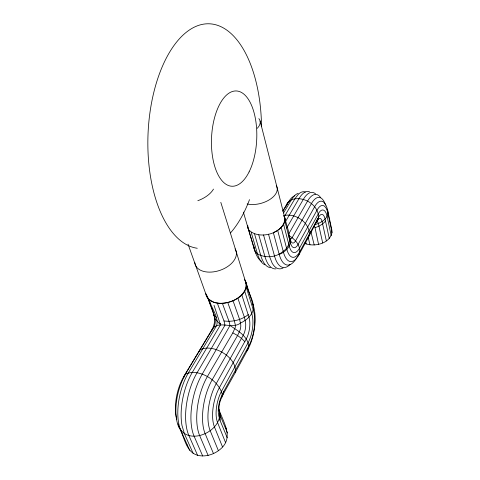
<?xml version="1.0" encoding="UTF-8"?>
<svg xmlns="http://www.w3.org/2000/svg" width="480" height="480" viewBox="0 0 480 480"><rect width="100%" height="100%" fill="white"/><g stroke="black" fill="none" stroke-linecap="round" stroke-linejoin="round"><path stroke-width="0.72" d="M254.142 246.672L254.064 248.55L255.174 251.412A31.164 13.38 -83.9 0 0 261.606 261.3M212.85 301.794C225.504 307.788 253.782 295.524 244.32 279.174M247.842 225.858L247.77 227.088L255.174 251.412L257.46 253.812A34.152 14.532 -83.9 0 0 264.834 264.774M178.164 423.9L178.71 426.828C184.59 436.164 185.214 451.668 197.562 455.286C204.792 457.062 212.436 454.974 218.4 450.708C235.026 438.828 223.902 423.63 218.628 408.792L220.488 416.172L227.508 433.068M227.202 437.742L220.008 420.354L220.488 416.172L219.534 412.296M183.81 377.508L183.972 376.32L212.076 329.484C218.478 319.644 232.116 329.778 240.432 323.094C244.974 320.97 249.102 317.862 251.748 313.536C257.208 303.684 247.392 293.454 246.486 283.668M246.294 287.418L253.254 309.648A26.808 11.706 -80.3 0 1 248.634 346.302L223.68 391.626L223.332 393.972L221.676 397.62A11.118 4.794 -77.6 0 0 219.696 413.094C220.998 432.882 186.036 446.826 178.5 425.478M211.866 330.702L212.076 329.484A10.392 4.932 -79.8 0 0 213.942 315.09L213.18 311.94L214.92 318.594A6.102 2.874 -79.9 0 1 213.816 327.078L183.972 376.32A32.616 15.216 -76.9 0 0 176.742 419.226M221.676 397.62L222.282 394.698L223.68 391.626M222.498 394.812L223.332 393.972L235.164 372.792C238.152 357.828 212.688 342.84 200.13 349.896L198.414 352.254M286.59 205.476L286.89 204.234L288.702 201.642A28.968 11.574 -84.3 0 1 294.816 195.786M286.074 206.232L286.452 204.804L288.702 201.642L291.45 199.758A31.74 12.564 -84.3 0 1 298.104 193.368M297.456 256.608L299.01 254.628L308.568 237.054L309.444 233.97L318.576 217.2C318.45 204.516 302.958 195.438 291.45 199.758L283.566 212.946M304.29 243.108C314.064 247.944 332.556 243.072 331.896 230.22L327.792 210.882L327.126 209.688M317.544 218.694L316.452 222.072L308.568 237.054M247.686 225.876A19.098 11.508 -15.2 0 0 248.868 229.902C258.702 240.534 284.688 233.58 284.868 218.112L260.118 121.032M222.498 446.892L214.434 426.936A28.044 12.042 -77.7 0 1 219.51 387.396L246.222 339.012A15.78 6.888 -80.3 0 0 248.97 317.244L241.842 294.978M208.116 455.436L199.656 435.582A41.34 18.156 -77.5 0 1 207.288 376.716L232.818 332.88L235.254 327.492L235.398 325.38L234.36 320.826L227.772 302.604M235.164 372.792L247.926 349.308L248.634 346.302L248.058 342.792A21.3 9.282 -80.3 0 0 251.748 313.536L244.716 291.276M222.384 303.366L229.02 321.336L229.992 325.518L202.152 374.268A43.416 19.284 -77.3 0 0 194.088 436.188L202.68 456M288.462 234.402L307.536 201.138A32.076 12.108 -84.3 0 1 320.748 197.772M286.656 228.072L303.306 199.422A33.708 12.876 -84.3 0 1 315.612 193.938M285.234 222.042L299.01 198.594A34.2 13.224 -84.3 0 1 309.51 191.766M282.714 211.092L286.89 204.234A25.41 10.224 -84.3 0 1 289.524 200.826M283.056 211.05L288.702 201.642M284.466 216.354L294.936 198.75L298.38 194.25A33.522 13.122 -84.3 0 1 305.376 192.012M315.186 223.728L317.682 220.29L318.576 217.2A12.798 4.716 -84.3 0 1 325.074 219.072L329.28 238.494M307.014 239.052L308.178 237.552M246.48 351.03L247.926 349.308A31.908 13.998 -80.3 0 0 253.404 305.862L245.304 280.29M325.662 220.986L322.8 223.788L319.17 226.086L315.024 227.712L318.54 244.278M251.178 232.242L257.46 253.812C265.236 258.474 276.456 257.49 283.134 251.328C294.84 243.384 287.238 228.708 284.868 218.112L283.836 215.916M248.394 314.556C241.608 319.962 232.542 322.164 223.992 320.94L217.29 303.084M283.932 215.88A19.098 11.508 -15.2 0 1 273.324 232.584L279.21 254.406C286.59 251.796 293.91 243.204 288.684 235.506M314.82 224.658C320.982 223.026 329.106 218.334 327.792 210.882A25.884 9.594 -84.3 0 0 314.646 206.712L295.566 240.864C298.728 244.578 301.134 249.834 299.01 254.628A27.882 11.118 -84 0 1 283.434 252.144L277.65 230.316M283.824 215.49C295.122 213.078 309.15 221.844 309.444 233.97L299.862 251.544A23.424 9.294 -84 0 1 286.866 249.348L281.172 227.52M232.818 332.88L237.57 335.514L241.71 338.568L244.95 341.808M212.268 301.428L209.376 299.598C210.924 308.124 219.006 316.518 216.69 325.488L188.544 372.6A40.788 18.738 -77 0 0 180.912 430.644L189.714 450.348M288.672 235.422L292.152 237.666L295.566 240.864A9.288 3.702 -84 0 1 290.406 239.838L289.116 237.036A5.43 2.184 -84 0 0 289.458 237.99M229.992 325.518C236.886 330.186 245.028 334.488 248.058 342.792L221.55 391.212A22.284 9.552 -77.7 0 0 217.548 422.49L225.498 442.464M216.24 317.646L214.044 315.006L206.52 294.588M207.09 296.664L208.002 297.834M225.228 426.918L226.422 428.748M193.14 453.348L184.398 433.686L181.992 425.496A43.116 19.602 -77.1 0 1 192.438 372.144L220.5 324.834L220.254 323.364M197.562 455.286L188.874 435.516A44.016 19.782 -77.2 0 1 197.082 372.714L224.994 325.188L223.992 320.94M219.21 413.67L220.632 417.024M213.492 453.63L205.158 433.734A37.914 16.488 -77.5 0 1 212.118 379.878L237.57 335.514L239.334 331.734A6.216 2.748 -80.3 0 0 240.432 323.094L239.616 319.452L233.064 300.858M218.4 450.708L210.21 430.782A33.378 14.406 -77.6 0 1 216.288 383.526L243.246 335.238A10.632 4.662 -80.3 0 0 245.112 320.514L244.41 317.31L237.87 298.248M208.224 298.752L210.57 304.998M211.092 306.39L212.916 311.25M188.04 244.176L206.856 296.85M214.008 305.286L220.5 324.834L214.92 318.594L213.942 315.09M314.34 225.594L315.024 227.712M220.812 202.362L246.072 283.344M243.36 212.052L254.064 248.55A27.33 11.814 -83.9 0 0 256.026 253.332M254.55 233.94L260.79 255.576A36.084 15.186 -83.9 0 0 270.45 267.648M258.762 234.864L264.942 256.56A36.822 15.312 -83.9 0 0 276.012 268.86M263.526 234.942L269.592 256.638L272.106 263.016A36.3 14.916 -84 0 0 283.038 268.008M268.5 234.168L274.494 255.96A34.548 14.028 -84 0 0 290.262 264.324M220.008 420.354L219.33 417.762A16.506 7.086 -77.7 0 1 222.282 394.698C219.348 380.784 199.188 367.944 185.664 374.028A37.206 17.244 -76.9 0 0 178.71 426.828M283.638 224.406L289.26 246.216A18.612 7.368 -84 0 0 299.556 248.058L318.354 213.75A17.274 6.36 -84.3 0 1 327.096 216.36L331.248 235.764M310.806 231.264L314.196 244.938M284.898 221.19L290.466 242.97A13.788 5.472 -84 0 0 298.092 244.416L317.016 210.168A21.738 8.016 -84.3 0 1 328.02 213.564L332.136 232.944M305.646 241.872L306.162 244.014M308.274 237.696L309.966 244.848M322.692 242.91L318.348 223.494A5.04 1.884 -84.3 0 0 315.75 222.798L317.682 220.29A8.622 3.192 -84.3 0 1 322.092 221.508L326.364 240.936M187.224 445.038L187.506 446.508M325.548 205.074A29.406 10.986 -84.3 0 0 311.412 203.628L292.152 237.666A5.43 2.184 -84 0 1 289.914 238.638M252.204 302.43A36.246 16.026 -80.2 0 1 252.93 305.13M245.154 280.626A20.862 13.722 -19 0 1 229.938 301.836A20.862 13.722 -19 0 1 205.8 293.424M296.7 257.754A31.68 12.732 -84 0 1 279.21 254.406M197.268 248.262A112.452 56.7 -87.6 0 1 148.02 134.316A112.452 56.7 -87.6 0 1 206.178 23.844A112.452 56.7 -87.6 0 1 261.522 126.216M249.51 199.644A112.452 56.7 -87.6 0 1 230.496 232.92M235.062 248.844A21.528 13.404 -18.8 0 1 219.978 270.336A21.528 13.404 -18.8 0 1 194.796 262.608M276.258 185.616A19.662 11.184 -15.3 0 1 269.61 199.632A19.662 11.184 -15.3 0 1 247.14 203.958M258.858 118.602A20.886 10.332 -15.6 0 1 257.244 128.352M213.48 189.09A23.01 12.534 -18.4 0 1 197.832 200.712M249.102 171.894A47.7 22.608 -87.3 0 0 241.374 92.406A47.7 22.608 -87.3 0 0 211.872 151.452A47.7 22.608 -87.3 0 0 249.102 171.894"/></g></svg>
